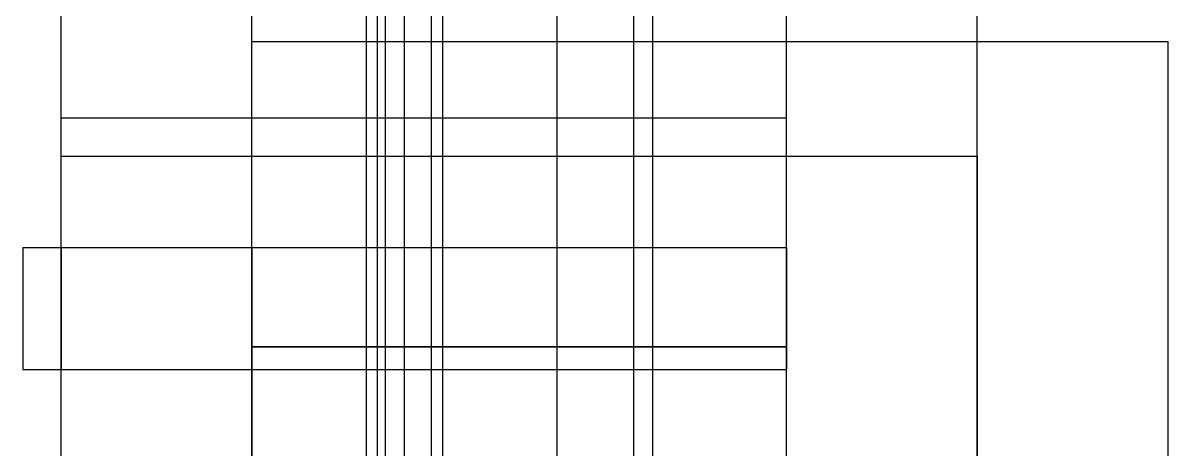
# Model space of a CAD drawing. Extents: x -1 to 30, y -20 to 119.
# Drawn here: x -1 to 29, y 33.31 to 44.49 of the extents above; entities that cross this region are included whole.
import ezdxf

# ---------------------------------------------------------------- set-up
doc = ezdxf.new("R2010")
doc.units = 0
doc.layers.get('0').update_dxf_attribs({"linetype": 'continuous'})

# ---------------------------------------------------------------- blocks, each defined once
blk = doc.blocks.new('CUBE001')
at = {"color": 0}
for p, q in [((5, -1), (5, 44)), ((5, 44), (29, 44)), ((29, -1), (29, 44))]:
    blk.add_line(p, q, dxfattribs=at)
blk = doc.blocks.new('CUBE')
at = {"color": 0}
for p, q in [((0, 0), (0, 41)), ((0, 41), (24, 41)), ((24, 0), (24, 41))]:
    blk.add_line(p, q, dxfattribs=at)
blk = doc.blocks.new('CUBE002')
at = {"color": 0}
for p, q in [((5, -1), (5, 44)), ((5, 44), (29, 44)), ((29, -1), (29, 44))]:
    blk.add_line(p, q, dxfattribs=at)
blk = doc.blocks.new('CUBE003')
at = {"color": 0}
for p, q in [((5, 5), (5, 36)), ((5, 36), (19, 36)), ((19, 5), (19, 36)), ((5, 5), (19, 5))]:
    blk.add_line(p, q, dxfattribs=at)
blk = doc.blocks.new('CYLINDER002')
at = {"color": 0}
for p, q in [((13, -1), (13, 119)), ((15, -1), (15, 119))]:
    blk.add_line(p, q, dxfattribs=at)
blk = doc.blocks.new('CYLINDER004')
at = {"color": 0}
for p, q in [((-1, 38.6), (19, 38.6)), ((-1, 35.4), (19, 35.4))]:
    blk.add_line(p, q, dxfattribs=at)
for points in [[(-1, 38.6), (-1, 38.55), (-1, 38.5), (-1, 38.45), (-1, 38.4), (-1, 38.35), (-1, 38.3), (-1, 38.25), (-1, 38.2), (-1, 38.15), (-1, 38.1), (-1, 38.05), (-1, 38), (-1, 37.95), (-1, 37.9), (-1, 37.85), (-1, 37.8), (-1, 37.75), (-1, 37.7), (-1, 37.65), (-1, 37.6), (-1, 37.55), (-1, 37.5), (-1, 37.45), (-1, 37.4), (-1, 37.35), (-1, 37.3), (-1, 37.25), (-1, 37.2), (-1, 37.15), (-1, 37.1), (-1, 37.05), (-1, 37), (-1, 36.95), (-1, 36.9), (-1, 36.85), (-1, 36.8), (-1, 36.75), (-1, 36.7), (-1, 36.65), (-1, 36.6), (-1, 36.55), (-1, 36.5), (-1, 36.45), (-1, 36.4), (-1, 36.35), (-1, 36.3), (-1, 36.25), (-1, 36.2), (-1, 36.15), (-1, 36.1), (-1, 36.05), (-1, 36), (-1, 35.95), (-1, 35.9), (-1, 35.85), (-1, 35.8), (-1, 35.75), (-1, 35.7), (-1, 35.65), (-1, 35.6), (-1, 35.55), (-1, 35.5), (-1, 35.45), (-1, 35.4)], [(19, 38.6), (19, 38.55), (19, 38.5), (19, 38.45), (19, 38.4), (19, 38.35), (19, 38.3), (19, 38.25), (19, 38.2), (19, 38.15), (19, 38.1), (19, 38.05), (19, 38), (19, 37.95), (19, 37.9), (19, 37.85), (19, 37.8), (19, 37.75), (19, 37.7), (19, 37.65), (19, 37.6), (19, 37.55), (19, 37.5), (19, 37.45), (19, 37.4), (19, 37.35), (19, 37.3), (19, 37.25), (19, 37.2), (19, 37.15), (19, 37.1), (19, 37.05), (19, 37), (19, 36.95), (19, 36.9), (19, 36.85), (19, 36.8), (19, 36.75), (19, 36.7), (19, 36.65), (19, 36.6), (19, 36.55), (19, 36.5), (19, 36.45), (19, 36.4), (19, 36.35), (19, 36.3), (19, 36.25), (19, 36.2), (19, 36.15), (19, 36.1), (19, 36.05), (19, 36), (19, 35.95), (19, 35.9), (19, 35.85), (19, 35.8), (19, 35.75), (19, 35.7), (19, 35.65), (19, 35.6), (19, 35.55), (19, 35.5), (19, 35.45), (19, 35.4)]]:
    blk.add_lwpolyline(points, dxfattribs=at)
blk = doc.blocks.new('CYLINDER005')
at = {"color": 0}
for p, q in [((-1, 38.6), (19, 38.6)), ((-1, 35.4), (19, 35.4))]:
    blk.add_line(p, q, dxfattribs=at)
for points in [[(-1, 38.6), (-1, 38.55), (-1, 38.5), (-1, 38.45), (-1, 38.4), (-1, 38.35), (-1, 38.3), (-1, 38.25), (-1, 38.2), (-1, 38.15), (-1, 38.1), (-1, 38.05), (-1, 38), (-1, 37.95), (-1, 37.9), (-1, 37.85), (-1, 37.8), (-1, 37.75), (-1, 37.7), (-1, 37.65), (-1, 37.6), (-1, 37.55), (-1, 37.5), (-1, 37.45), (-1, 37.4), (-1, 37.35), (-1, 37.3), (-1, 37.25), (-1, 37.2), (-1, 37.15), (-1, 37.1), (-1, 37.05), (-1, 37), (-1, 36.95), (-1, 36.9), (-1, 36.85), (-1, 36.8), (-1, 36.75), (-1, 36.7), (-1, 36.65), (-1, 36.6), (-1, 36.55), (-1, 36.5), (-1, 36.45), (-1, 36.4), (-1, 36.35), (-1, 36.3), (-1, 36.25), (-1, 36.2), (-1, 36.15), (-1, 36.1), (-1, 36.05), (-1, 36), (-1, 35.95), (-1, 35.9), (-1, 35.85), (-1, 35.8), (-1, 35.75), (-1, 35.7), (-1, 35.65), (-1, 35.6), (-1, 35.55), (-1, 35.5), (-1, 35.45), (-1, 35.4)], [(19, 38.6), (19, 38.55), (19, 38.5), (19, 38.45), (19, 38.4), (19, 38.35), (19, 38.3), (19, 38.25), (19, 38.2), (19, 38.15), (19, 38.1), (19, 38.05), (19, 38), (19, 37.95), (19, 37.9), (19, 37.85), (19, 37.8), (19, 37.75), (19, 37.7), (19, 37.65), (19, 37.6), (19, 37.55), (19, 37.5), (19, 37.45), (19, 37.4), (19, 37.35), (19, 37.3), (19, 37.25), (19, 37.2), (19, 37.15), (19, 37.1), (19, 37.05), (19, 37), (19, 36.95), (19, 36.9), (19, 36.85), (19, 36.8), (19, 36.75), (19, 36.7), (19, 36.65), (19, 36.6), (19, 36.55), (19, 36.5), (19, 36.45), (19, 36.4), (19, 36.35), (19, 36.3), (19, 36.25), (19, 36.2), (19, 36.15), (19, 36.1), (19, 36.05), (19, 36), (19, 35.95), (19, 35.9), (19, 35.85), (19, 35.8), (19, 35.75), (19, 35.7), (19, 35.65), (19, 35.6), (19, 35.55), (19, 35.5), (19, 35.45), (19, 35.4)]]:
    blk.add_lwpolyline(points, dxfattribs=at)
blk = doc.blocks.new('DIFFERENCE')
at = {"color": 0}
for p, q in [((0, 0), (0, 41)), ((0, 41), (5, 41)), ((5, 36), (5, 41)), ((5, 41), (24, 41)), ((5, 36), (5, 41)), ((24, 41), (24, 0)), ((5, 5), (5, 36)), ((19, 36), (5, 36)), ((19, 29.246), (19, 36))]:
    blk.add_line(p, q, dxfattribs=at)
for points in [[(0, 38.6), (0, 38.55), (0, 38.5), (0, 38.45), (0, 38.4), (0, 38.35), (0, 38.3), (0, 38.25), (0, 38.2), (0, 38.15), (0, 38.1), (0, 38.05), (0, 38), (0, 37.95), (0, 37.9), (0, 37.85), (0, 37.8), (0, 37.75), (0, 37.7), (0, 37.65), (0, 37.6), (0, 37.55), (0, 37.5), (0, 37.45), (0, 37.4), (0, 37.35), (0, 37.3), (0, 37.25), (0, 37.2), (0, 37.15), (0, 37.1), (0, 37.05), (0, 37), (0, 36.95), (0, 36.9), (0, 36.85), (0, 36.8), (0, 36.75), (0, 36.7), (0, 36.65), (0, 36.6), (0, 36.55), (0, 36.5), (0, 36.45), (0, 36.4), (0, 36.35), (0, 36.3), (0, 36.25), (0, 36.2), (0, 36.15), (0, 36.1), (0, 36.05), (0, 36), (0, 35.95), (0, 35.9), (0, 35.85), (0, 35.8), (0, 35.75), (0, 35.7), (0, 35.65), (0, 35.6), (0, 35.55), (0, 35.5), (0, 35.45), (0, 35.4)], [(5, 38.6), (5, 38.55), (5, 38.5), (5, 38.45), (5, 38.4), (5, 38.35), (5, 38.3), (5, 38.25), (5, 38.2), (5, 38.15), (5, 38.1), (5, 38.05), (5, 38), (5, 37.95), (5, 37.9), (5, 37.85), (5, 37.8), (5, 37.75), (5, 37.7), (5, 37.65), (5, 37.6), (5, 37.55), (5, 37.5), (5, 37.45), (5, 37.4), (5, 37.35), (5, 37.3), (5, 37.25), (5, 37.2), (5, 37.15), (5, 37.1), (5, 37.05), (5, 37), (5, 36.95), (5, 36.9), (5, 36.85), (5, 36.8), (5, 36.75), (5, 36.7), (5, 36.65), (5, 36.6), (5, 36.55), (5, 36.5), (5, 36.45), (5, 36.4), (5, 36.35), (5, 36.3), (5, 36.25), (5, 36.2), (5, 36.15), (5, 36.1), (5, 36.05), (5, 36)], [(5, 36), (5, 35.95), (5, 35.9), (5, 35.85), (5, 35.8), (5, 35.75), (5, 35.7), (5, 35.65), (5, 35.6), (5, 35.55), (5, 35.5), (5, 35.45), (5, 35.4)]]:
    blk.add_lwpolyline(points, dxfattribs=at)
blk = doc.blocks.new('UNION')
at = {"color": 0}
for p, q in [((13, 44), (13, 119)), ((15, 44), (15, 119)), ((5, 36), (5, 44)), ((5, 44), (29, 44)), ((29, -1), (29, 44)), ((29, -1), (29, 44)), ((-1, 38.6), (5, 38.6)), ((5, 5), (5, 36)), ((5, 36), (19, 36)), ((19, 5), (19, 36)), ((19, 5), (19, 36)), ((19, 27.981), (19, 36)), ((-1, 35.4), (5, 35.4))]:
    blk.add_line(p, q, dxfattribs=at)
blk.add_lwpolyline([(-1, 38.6), (-1, 38.55), (-1, 38.5), (-1, 38.45), (-1, 38.4), (-1, 38.35), (-1, 38.3), (-1, 38.25), (-1, 38.2), (-1, 38.15), (-1, 38.1), (-1, 38.05), (-1, 38), (-1, 37.95), (-1, 37.9), (-1, 37.85), (-1, 37.8), (-1, 37.75), (-1, 37.7), (-1, 37.65), (-1, 37.6), (-1, 37.55), (-1, 37.5), (-1, 37.45), (-1, 37.4), (-1, 37.35), (-1, 37.3), (-1, 37.25), (-1, 37.2), (-1, 37.15), (-1, 37.1), (-1, 37.05), (-1, 37), (-1, 36.95), (-1, 36.9), (-1, 36.85), (-1, 36.8), (-1, 36.75), (-1, 36.7), (-1, 36.65), (-1, 36.6), (-1, 36.55), (-1, 36.5), (-1, 36.45), (-1, 36.4), (-1, 36.35), (-1, 36.3), (-1, 36.25), (-1, 36.2), (-1, 36.15), (-1, 36.1), (-1, 36.05), (-1, 36), (-1, 35.95), (-1, 35.9), (-1, 35.85), (-1, 35.8), (-1, 35.75), (-1, 35.7), (-1, 35.65), (-1, 35.6), (-1, 35.55), (-1, 35.5), (-1, 35.45), (-1, 35.4)], dxfattribs=at)
blk = doc.blocks.new('CUBE004')
at = {"color": 0}
for p, q in [((0, -20), (0, 61)), ((24, -20), (24, 61))]:
    blk.add_line(p, q, dxfattribs=at)
blk = doc.blocks.new('CUBE005')
at = {"color": 0}
for p, q in [((8.5, -20), (8.5, 61)), ((15.5, -20), (15.5, 61))]:
    blk.add_line(p, q, dxfattribs=at)
blk = doc.blocks.new('UNION001')
at = {"color": 0}
for p, q in [((0, -20), (0, 61)), ((24, -20), (24, 61))]:
    blk.add_line(p, q, dxfattribs=at)
blk = doc.blocks.new('DIFFERENCE001')
at = {"color": 0}
for p, q in [((0, -20), (0, 61)), ((24, -20), (24, 61))]:
    blk.add_line(p, q, dxfattribs=at)
blk = doc.blocks.new('UNION003')
at = {"color": 0}
for p, q in [((0, 41), (0, 61)), ((24, -20), (24, 61)), ((0, 41), (5, 41)), ((0, 0), (0, 41)), ((5, 36), (5, 41)), ((5, 41), (24, 41)), ((5, 36), (5, 41)), ((24, 41), (24, 0)), ((5, 5), (5, 36)), ((5, 36), (5, 5)), ((19, 36), (5, 36)), ((19, 29.246), (19, 36))]:
    blk.add_line(p, q, dxfattribs=at)
for points in [[(0, 38.6), (0, 38.55), (0, 38.5), (0, 38.45), (0, 38.4), (0, 38.35), (0, 38.3), (0, 38.25), (0, 38.2), (0, 38.15), (0, 38.1), (0, 38.05), (0, 38), (0, 37.95), (0, 37.9), (0, 37.85), (0, 37.8), (0, 37.75), (0, 37.7), (0, 37.65), (0, 37.6), (0, 37.55), (0, 37.5), (0, 37.45), (0, 37.4), (0, 37.35), (0, 37.3), (0, 37.25), (0, 37.2), (0, 37.15), (0, 37.1), (0, 37.05), (0, 37), (0, 36.95), (0, 36.9), (0, 36.85), (0, 36.8), (0, 36.75), (0, 36.7), (0, 36.65), (0, 36.6), (0, 36.55), (0, 36.5), (0, 36.45), (0, 36.4), (0, 36.35), (0, 36.3), (0, 36.25), (0, 36.2), (0, 36.15), (0, 36.1), (0, 36.05), (0, 36), (0, 35.95), (0, 35.9), (0, 35.85), (0, 35.8), (0, 35.75), (0, 35.7), (0, 35.65), (0, 35.6), (0, 35.55), (0, 35.5), (0, 35.45), (0, 35.4)], [(5, 38.6), (5, 38.55), (5, 38.5), (5, 38.45), (5, 38.4), (5, 38.35), (5, 38.3), (5, 38.25), (5, 38.2), (5, 38.15), (5, 38.1), (5, 38.05), (5, 38), (5, 37.95), (5, 37.9), (5, 37.85), (5, 37.8), (5, 37.75), (5, 37.7), (5, 37.65), (5, 37.6), (5, 37.55), (5, 37.5), (5, 37.45), (5, 37.4), (5, 37.35), (5, 37.3), (5, 37.25), (5, 37.2), (5, 37.15), (5, 37.1), (5, 37.05), (5, 37), (5, 36.95), (5, 36.9), (5, 36.85), (5, 36.8), (5, 36.75), (5, 36.7), (5, 36.65), (5, 36.6), (5, 36.55), (5, 36.5), (5, 36.45), (5, 36.4), (5, 36.35), (5, 36.3), (5, 36.25), (5, 36.2), (5, 36.15), (5, 36.1), (5, 36.05), (5, 36)], [(5, 36), (5, 35.95), (5, 35.9), (5, 35.85), (5, 35.8), (5, 35.75), (5, 35.7), (5, 35.65), (5, 35.6), (5, 35.55), (5, 35.5), (5, 35.45), (5, 35.4)]]:
    blk.add_lwpolyline(points, dxfattribs=at)
blk = doc.blocks.new('CUBE006')
at = {"color": 0}
for p, q in [((0, 0), (0, 47)), ((19, 0), (19, 47))]:
    blk.add_line(p, q, dxfattribs=at)
blk = doc.blocks.new('CUBE007')
at = {"color": 0}
for p, q in [((0, 42), (0, 47)), ((0, 47), (19, 47)), ((19, 42), (19, 47)), ((0, 42), (19, 42))]:
    blk.add_line(p, q, dxfattribs=at)
blk = doc.blocks.new('UNION004')
at = {"color": 0}
for p, q in [((0, 0), (0, 47)), ((19, 0), (19, 47))]:
    blk.add_line(p, q, dxfattribs=at)
blk = doc.blocks.new('PRISM')
at = {"color": 0}
for p, q in [((8, -1), (8, 119)), ((8.293, -1), (8.293, 119)), ((9, -1), (9, 119)), ((9.707, -1), (9.707, 119)), ((10, -1), (10, 119))]:
    blk.add_line(p, q, dxfattribs=at)
blk = doc.blocks.new('CUBE010')
at = {"color": 0}
for p, q in [((8, 41), (8, 51)), ((8, 51), (10, 51)), ((10, 41), (10, 51)), ((8, 41), (10, 41))]:
    blk.add_line(p, q, dxfattribs=at)
blk = doc.blocks.new('PRISM001')
at = {"color": 0}
for p, q in [((8, -1), (8, 119)), ((8.293, -1), (8.293, 119)), ((9, -1), (9, 119)), ((9.707, -1), (9.707, 119)), ((10, -1), (10, 119))]:
    blk.add_line(p, q, dxfattribs=at)
blk = doc.blocks.new('DIFFERENCE002')
at = {"color": 0}
for p, q in [((5, 0), (5, 47)), ((24, 0), (24, 47))]:
    blk.add_line(p, q, dxfattribs=at)
blk = doc.blocks.new('UNION005')
at = {"color": 0}
for p, q in [((8.293, 28), (8.293, 119)), ((9, 28), (9, 119)), ((9.707, 28), (9.707, 119)), ((8, 41), (8, 51)), ((10, 41), (10, 51)), ((8, 28), (8, 41)), ((9.707, 28), (9.707, 41)), ((10, 28), (10, 41)), ((10, 28), (10, 41))]:
    blk.add_line(p, q, dxfattribs=at)
blk = doc.blocks.new('GROUP')
at = {"color": 0}
for p, q in [((0, 41), (0, 61)), ((24, -20), (24, 61)), ((5, 0), (5, 47)), ((24, 0), (24, 47)), ((0, 0), (0, 41)), ((0, 41), (5, 41)), ((24, 41), (24, 0))]:
    blk.add_line(p, q, dxfattribs=at)
blk.add_lwpolyline([(0, 38.6), (0, 38.55), (0, 38.5), (0, 38.45), (0, 38.4), (0, 38.35), (0, 38.3), (0, 38.25), (0, 38.2), (0, 38.15), (0, 38.1), (0, 38.05), (0, 38), (0, 37.95), (0, 37.9), (0, 37.85), (0, 37.8), (0, 37.75), (0, 37.7), (0, 37.65), (0, 37.6), (0, 37.55), (0, 37.5), (0, 37.45), (0, 37.4), (0, 37.35), (0, 37.3), (0, 37.25), (0, 37.2), (0, 37.15), (0, 37.1), (0, 37.05), (0, 37), (0, 36.95), (0, 36.9), (0, 36.85), (0, 36.8), (0, 36.75), (0, 36.7), (0, 36.65), (0, 36.6), (0, 36.55), (0, 36.5), (0, 36.45), (0, 36.4), (0, 36.35), (0, 36.3), (0, 36.25), (0, 36.2), (0, 36.15), (0, 36.1), (0, 36.05), (0, 36), (0, 35.95), (0, 35.9), (0, 35.85), (0, 35.8), (0, 35.75), (0, 35.7), (0, 35.65), (0, 35.6), (0, 35.55), (0, 35.5), (0, 35.45), (0, 35.4)], dxfattribs=at)

msp = doc.modelspace()

# ---------------------------------------------------------------- block references
for name in ['UNION', 'UNION005', 'PRISM', 'PRISM001', 'CYLINDER002', 'CUBE004', 'UNION001', 'DIFFERENCE001', 'UNION003', 'GROUP', 'CUBE005', 'CUBE010', 'CUBE006', 'CUBE007', 'UNION004', 'DIFFERENCE002', 'CUBE001', 'CUBE002', 'CUBE', 'DIFFERENCE', 'CYLINDER004', 'CYLINDER005', 'CUBE003']:
    msp.add_blockref(name, (0, 0))

doc.saveas('drawing.dxf')
